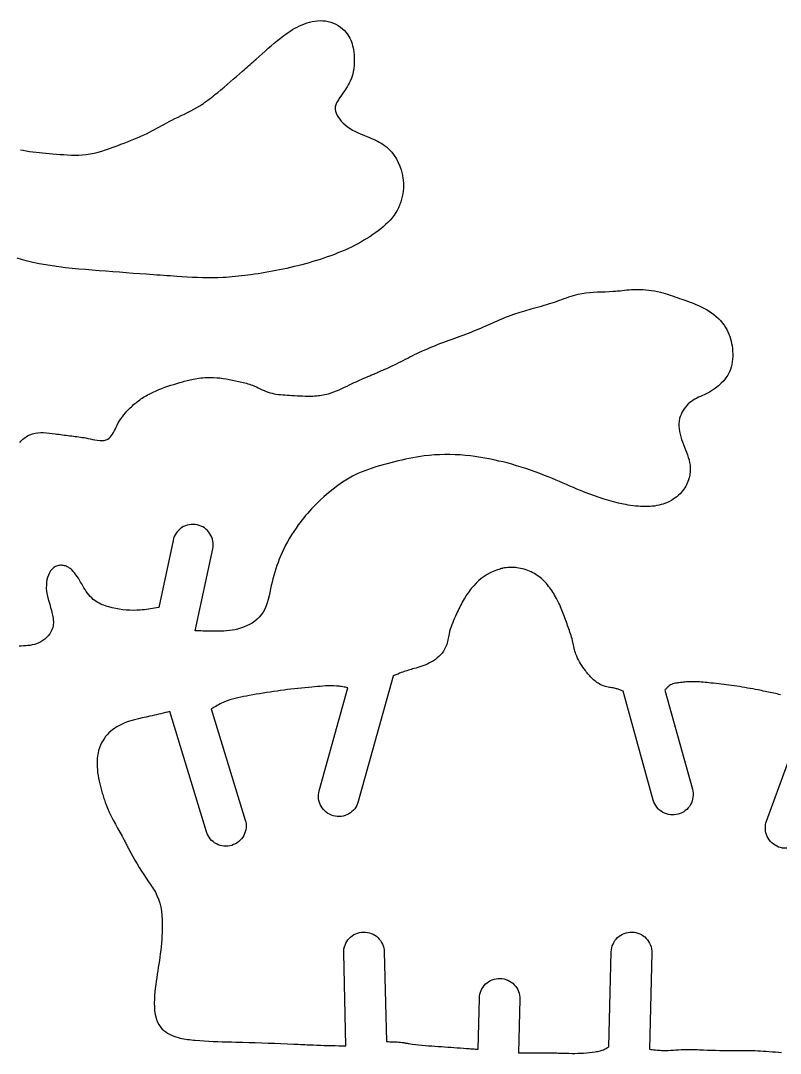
# Model space of a CAD drawing. Extents: x 0 to 940, y 0 to 559.
# Drawn here: x 225.1 to 337.7, y 387.7 to 540.6 of the extents above; entities that cross this region are included whole.
import ezdxf

# ---------------------------------------------------------------- set-up
doc = ezdxf.new("R2010")
doc.units = 0
doc.layers.add('CK_LEVEL_1', color=1, linetype='CONTINUOUS')

msp = doc.modelspace()

# ---------------------------------------------------------------- linework, layer by layer
at = {"layer": 'CK_LEVEL_1'}
msp.add_lwpolyline([(225.09, 521.49), (225.47, 521.41), (225.95, 521.31), (226.43, 521.23), (226.92, 521.17), (227.4, 521.11), (227.89, 521.06), (228.38, 521.01), (228.87, 520.97), (229.36, 520.93), (229.85, 520.89), (230.41, 520.85), (230.96, 520.8), (231.52, 520.76), (232.08, 520.73), (232.64, 520.7), (233.19, 520.69), (233.74, 520.7), (234.29, 520.73), (234.84, 520.79), (235.42, 520.87), (236, 520.99), (236.58, 521.13), (237.15, 521.29), (237.71, 521.47), (238.28, 521.67), (238.84, 521.87), (239.41, 522.08), (239.96, 522.3), (240.45, 522.48), (240.93, 522.67), (241.41, 522.85), (241.88, 523.04), (242.36, 523.24), (242.83, 523.44), (243.29, 523.64), (243.76, 523.86), (244.22, 524.08), (244.58, 524.27), (244.95, 524.46), (245.32, 524.66), (245.68, 524.86), (246.05, 525.06), (246.41, 525.26), (246.77, 525.46), (247.14, 525.66), (247.51, 525.85), (247.98, 526.09), (248.45, 526.32), (248.92, 526.55), (249.39, 526.77), (249.86, 527), (250.33, 527.24), (250.79, 527.48), (251.24, 527.74), (251.69, 528.01), (251.94, 528.17), (252.19, 528.33), (252.43, 528.51), (252.67, 528.68), (252.91, 528.86), (253.15, 529.04), (253.39, 529.23), (253.62, 529.41), (253.86, 529.6), (254.33, 529.98), (254.79, 530.36), (255.25, 530.75), (255.72, 531.14), (256.17, 531.53), (256.63, 531.92), (257.09, 532.31), (257.54, 532.71), (257.99, 533.1), (258.22, 533.3), (258.44, 533.5), (258.67, 533.7), (258.89, 533.9), (259.12, 534.1), (259.34, 534.31), (259.56, 534.51), (259.79, 534.71), (260.01, 534.91), (260.45, 535.31), (260.9, 535.71), (261.34, 536.11), (261.79, 536.51), (262.24, 536.9), (262.69, 537.29), (263.16, 537.66), (263.62, 538.03), (264.1, 538.39), (264.42, 538.62), (264.75, 538.85), (265.07, 539.07), (265.41, 539.28), (265.75, 539.47), (266.1, 539.66), (266.45, 539.84), (266.81, 540), (267.18, 540.14), (267.56, 540.27), (267.94, 540.38), (268.33, 540.47), (268.72, 540.54), (269.12, 540.59), (269.51, 540.61), (269.91, 540.6), (270.3, 540.56), (270.69, 540.48), (271.07, 540.38), (271.45, 540.24), (271.82, 540.07), (272.17, 539.88), (272.5, 539.65), (272.82, 539.41), (273.11, 539.13), (273.37, 538.84), (273.61, 538.52), (273.76, 538.27), (273.9, 538), (274.03, 537.73), (274.13, 537.45), (274.22, 537.16), (274.3, 536.87), (274.37, 536.57), (274.42, 536.27), (274.47, 535.97), (274.52, 535.47), (274.54, 534.98), (274.54, 534.48), (274.52, 533.99), (274.46, 533.5), (274.38, 533.02), (274.27, 532.55), (274.12, 532.1), (273.95, 531.66), (273.81, 531.37), (273.66, 531.08), (273.49, 530.81), (273.32, 530.53), (273.14, 530.26), (272.95, 529.99), (272.76, 529.72), (272.57, 529.44), (272.38, 529.16), (272.28, 529.02), (272.19, 528.87), (272.1, 528.73), (272.02, 528.58), (271.94, 528.43), (271.87, 528.28), (271.82, 528.13), (271.77, 527.98), (271.74, 527.82), (271.73, 527.51), (271.77, 527.2), (271.87, 526.89), (272.01, 526.58), (272.19, 526.28), (272.4, 525.99), (272.63, 525.71), (272.88, 525.44), (273.15, 525.2), (273.53, 524.9), (273.92, 524.63), (274.31, 524.39), (274.72, 524.18), (275.13, 523.98), (275.55, 523.8), (275.97, 523.63), (276.39, 523.47), (276.82, 523.3), (277.11, 523.17), (277.4, 523.05), (277.69, 522.92), (277.97, 522.78), (278.25, 522.63), (278.53, 522.47), (278.8, 522.3), (279.05, 522.12), (279.3, 521.93), (279.73, 521.54), (280.13, 521.11), (280.48, 520.64), (280.8, 520.14), (281.07, 519.61), (281.31, 519.06), (281.5, 518.5), (281.65, 517.92), (281.76, 517.33), (281.8, 516.93), (281.83, 516.53), (281.83, 516.13), (281.82, 515.74), (281.78, 515.34), (281.73, 514.95), (281.65, 514.56), (281.56, 514.17), (281.45, 513.79), (281.38, 513.6), (281.31, 513.42), (281.24, 513.23), (281.16, 513.05), (281.08, 512.87), (280.99, 512.69), (280.9, 512.51), (280.8, 512.34), (280.7, 512.17), (280.44, 511.78), (280.16, 511.41), (279.85, 511.06), (279.53, 510.72), (279.19, 510.39), (278.84, 510.08), (278.48, 509.78), (278.11, 509.49), (277.73, 509.21), (277.3, 508.91), (276.86, 508.61), (276.42, 508.34), (275.97, 508.07), (275.52, 507.81), (275.06, 507.56), (274.6, 507.32), (274.14, 507.08), (273.67, 506.86), (273.16, 506.63), (272.64, 506.41), (272.12, 506.2), (271.6, 505.99), (271.08, 505.79), (270.55, 505.61), (270.02, 505.42), (269.48, 505.25), (268.95, 505.08), (268.4, 504.91), (267.86, 504.76), (267.31, 504.6), (266.76, 504.45), (266.21, 504.31), (265.66, 504.18), (265.1, 504.05), (264.55, 503.92), (263.99, 503.8), (263.47, 503.7), (262.94, 503.59), (262.42, 503.49), (261.89, 503.4), (261.36, 503.31), (260.83, 503.22), (260.3, 503.13), (259.77, 503.05), (259.24, 502.98), (258.78, 502.91), (258.32, 502.85), (257.86, 502.79), (257.4, 502.74), (256.94, 502.69), (256.48, 502.65), (256.02, 502.61), (255.56, 502.57), (255.1, 502.55), (254.34, 502.52), (253.58, 502.51), (252.83, 502.51), (252.07, 502.52), (251.31, 502.55), (250.56, 502.58), (249.8, 502.62), (249.04, 502.67), (248.28, 502.72), (247.78, 502.75), (247.28, 502.79), (246.78, 502.82), (246.28, 502.86), (245.78, 502.89), (245.28, 502.93), (244.78, 502.96), (244.28, 503), (243.78, 503.04), (242.78, 503.11), (241.77, 503.18), (240.77, 503.25), (239.76, 503.33), (238.76, 503.41), (237.75, 503.48), (236.75, 503.56), (235.74, 503.65), (234.73, 503.73), (233.74, 503.82), (232.76, 503.91), (231.77, 504.02), (230.79, 504.14), (229.8, 504.27), (228.83, 504.43), (227.86, 504.61), (226.9, 504.81), (225.94, 505.05), (225.26, 505.24), (224.59, 505.45)], dxfattribs=at)
for points in [[(225.01, 478.15), (225.15, 478.3), (225.3, 478.46), (225.45, 478.6), (225.61, 478.74), (225.78, 478.86), (225.95, 478.98), (226.12, 479.09), (226.31, 479.19), (226.49, 479.28), (226.87, 479.42), (227.27, 479.51), (227.68, 479.57), (228.09, 479.59), (228.51, 479.59), (228.94, 479.56), (229.37, 479.52), (229.79, 479.47), (230.22, 479.41), (230.5, 479.38), (230.78, 479.34), (231.06, 479.3), (231.33, 479.27), (231.61, 479.23), (231.88, 479.2), (232.15, 479.16), (232.42, 479.13), (232.69, 479.09), (232.95, 479.06), (233.2, 479.03), (233.46, 479), (233.72, 478.97), (233.98, 478.93), (234.25, 478.89), (234.51, 478.85), (234.79, 478.8), (235.06, 478.74), (235.42, 478.67), (235.77, 478.59), (236.13, 478.52), (236.48, 478.46), (236.83, 478.43), (237.16, 478.42), (237.48, 478.44), (237.77, 478.51), (238.04, 478.63), (238.24, 478.77), (238.42, 478.95), (238.58, 479.15), (238.74, 479.38), (238.88, 479.63), (239.02, 479.89), (239.15, 480.16), (239.28, 480.42), (239.41, 480.69), (239.59, 481.03), (239.78, 481.35), (239.98, 481.65), (240.19, 481.95), (240.41, 482.23), (240.63, 482.51), (240.86, 482.77), (241.11, 483.03), (241.36, 483.28), (241.52, 483.43), (241.69, 483.58), (241.86, 483.73), (242.04, 483.88), (242.21, 484.02), (242.39, 484.16), (242.58, 484.3), (242.76, 484.44), (242.95, 484.57), (243.14, 484.69), (243.34, 484.82), (243.54, 484.94), (243.73, 485.05), (243.93, 485.17), (244.14, 485.28), (244.34, 485.38), (244.55, 485.49), (244.75, 485.59), (245.18, 485.78), (245.61, 485.96), (246.04, 486.14), (246.47, 486.3), (246.91, 486.46), (247.36, 486.6), (247.8, 486.74), (248.25, 486.88), (248.7, 487.01), (248.92, 487.07), (249.14, 487.13), (249.36, 487.19), (249.58, 487.25), (249.8, 487.3), (250.02, 487.36), (250.25, 487.41), (250.47, 487.46), (250.69, 487.5), (250.97, 487.55), (251.25, 487.6), (251.54, 487.64), (251.82, 487.68), (252.1, 487.71), (252.39, 487.73), (252.67, 487.75), (252.95, 487.76), (253.24, 487.76), (253.71, 487.75), (254.17, 487.72), (254.64, 487.68), (255.1, 487.62), (255.56, 487.55), (256.02, 487.47), (256.49, 487.38), (256.94, 487.28), (257.4, 487.18), (257.64, 487.13), (257.87, 487.07), (258.1, 487.02), (258.33, 486.96), (258.56, 486.89), (258.79, 486.83), (259.01, 486.76), (259.24, 486.68), (259.46, 486.6), (259.75, 486.48), (260.04, 486.35), (260.33, 486.22), (260.62, 486.08), (260.9, 485.95), (261.19, 485.82), (261.48, 485.7), (261.77, 485.59), (262.07, 485.49), (262.37, 485.41), (262.68, 485.34), (263, 485.29), (263.32, 485.25), (263.64, 485.22), (263.96, 485.19), (264.28, 485.17), (264.6, 485.16), (264.93, 485.14), (265.32, 485.11), (265.71, 485.09), (266.1, 485.06), (266.48, 485.04), (266.87, 485.02), (267.26, 485.01), (267.65, 485), (268.04, 485), (268.42, 485.01), (268.68, 485.02), (268.94, 485.04), (269.19, 485.07), (269.45, 485.1), (269.7, 485.13), (269.96, 485.18), (270.21, 485.23), (270.46, 485.28), (270.71, 485.35), (271.11, 485.47), (271.52, 485.61), (271.92, 485.77), (272.31, 485.94), (272.7, 486.12), (273.09, 486.31), (273.48, 486.49), (273.86, 486.68), (274.25, 486.87), (274.54, 487), (274.83, 487.13), (275.11, 487.26), (275.4, 487.39), (275.69, 487.51), (275.98, 487.64), (276.27, 487.76), (276.56, 487.89), (276.85, 488.01), (277, 488.08), (277.15, 488.14), (277.29, 488.21), (277.44, 488.27), (277.59, 488.34), (277.74, 488.4), (277.88, 488.46), (278.03, 488.53), (278.18, 488.59), (278.47, 488.72), (278.77, 488.85), (279.06, 488.98), (279.36, 489.11), (279.65, 489.25), (279.95, 489.38), (280.24, 489.51), (280.53, 489.65), (280.82, 489.79), (281.15, 489.96), (281.48, 490.12), (281.81, 490.29), (282.14, 490.46), (282.47, 490.64), (282.8, 490.81), (283.13, 490.98), (283.47, 491.14), (283.8, 491.31), (284.19, 491.49), (284.58, 491.67), (284.98, 491.85), (285.38, 492.02), (285.78, 492.19), (286.18, 492.35), (286.58, 492.51), (286.99, 492.67), (287.39, 492.82), (287.8, 492.97), (288.21, 493.12), (288.62, 493.27), (289.03, 493.42), (289.44, 493.56), (289.85, 493.71), (290.26, 493.86), (290.66, 494.01), (291.07, 494.17), (291.47, 494.32), (291.86, 494.48), (292.25, 494.64), (292.64, 494.8), (293.03, 494.96), (293.42, 495.13), (293.81, 495.3), (294.2, 495.47), (294.59, 495.64), (294.99, 495.81), (295.38, 495.99), (295.78, 496.16), (296.18, 496.33), (296.58, 496.5), (296.98, 496.67), (297.38, 496.83), (297.78, 496.98), (298.19, 497.13), (298.51, 497.24), (298.83, 497.35), (299.15, 497.45), (299.48, 497.55), (299.8, 497.64), (300.13, 497.74), (300.45, 497.83), (300.78, 497.92), (301.11, 498.01), (301.5, 498.12), (301.89, 498.23), (302.28, 498.34), (302.68, 498.45), (303.07, 498.57), (303.46, 498.69), (303.85, 498.81), (304.24, 498.93), (304.62, 499.07), (304.96, 499.19), (305.31, 499.31), (305.65, 499.44), (305.99, 499.56), (306.33, 499.68), (306.67, 499.8), (307.01, 499.91), (307.36, 500.01), (307.71, 500.09), (308.27, 500.21), (308.84, 500.29), (309.41, 500.35), (309.99, 500.39), (310.57, 500.42), (311.15, 500.44), (311.73, 500.46), (312.31, 500.48), (312.89, 500.52), (313.23, 500.55), (313.57, 500.58), (313.92, 500.61), (314.26, 500.65), (314.6, 500.68), (314.94, 500.72), (315.28, 500.75), (315.62, 500.77), (315.96, 500.79), (316.4, 500.8), (316.84, 500.8), (317.29, 500.78), (317.73, 500.75), (318.17, 500.7), (318.61, 500.65), (319.04, 500.58), (319.48, 500.49), (319.91, 500.39), (320.27, 500.3), (320.62, 500.2), (320.98, 500.09), (321.33, 499.97), (321.69, 499.85), (322.04, 499.72), (322.39, 499.6), (322.74, 499.47), (323.09, 499.34), (323.51, 499.19), (323.92, 499.04), (324.34, 498.89), (324.75, 498.74), (325.16, 498.57), (325.56, 498.4), (325.96, 498.21), (326.36, 498.01), (326.75, 497.8), (327.12, 497.57), (327.48, 497.33), (327.83, 497.07), (328.17, 496.79), (328.49, 496.49), (328.79, 496.18), (329.08, 495.85), (329.34, 495.51), (329.57, 495.15), (329.75, 494.84), (329.91, 494.51), (330.06, 494.18), (330.18, 493.84), (330.29, 493.49), (330.39, 493.14), (330.46, 492.78), (330.53, 492.42), (330.57, 492.05), (330.61, 491.65), (330.63, 491.25), (330.62, 490.85), (330.6, 490.46), (330.56, 490.07), (330.49, 489.68), (330.4, 489.3), (330.28, 488.93), (330.14, 488.58), (329.89, 488.12), (329.61, 487.68), (329.28, 487.27), (328.91, 486.89), (328.51, 486.53), (328.08, 486.19), (327.63, 485.89), (327.17, 485.6), (326.69, 485.35), (326.41, 485.21), (326.12, 485.08), (325.84, 484.95), (325.56, 484.82), (325.29, 484.68), (325.01, 484.54), (324.75, 484.39), (324.5, 484.22), (324.25, 484.03), (324.02, 483.83), (323.8, 483.61), (323.6, 483.37), (323.41, 483.11), (323.24, 482.84), (323.09, 482.56), (322.96, 482.27), (322.85, 481.98), (322.76, 481.68), (322.69, 481.3), (322.66, 480.91), (322.66, 480.52), (322.69, 480.13), (322.74, 479.74), (322.82, 479.35), (322.92, 478.97), (323.04, 478.58), (323.17, 478.2), (323.31, 477.82), (323.47, 477.43), (323.62, 477.06), (323.77, 476.68), (323.91, 476.3), (324.04, 475.92), (324.15, 475.54), (324.24, 475.15), (324.3, 474.76), (324.32, 474.55), (324.33, 474.34), (324.34, 474.13), (324.33, 473.92), (324.31, 473.71), (324.29, 473.5), (324.25, 473.29), (324.21, 473.08), (324.16, 472.87), (324.08, 472.62), (323.99, 472.37), (323.89, 472.12), (323.78, 471.88), (323.65, 471.65), (323.51, 471.42), (323.36, 471.2), (323.2, 470.99), (323.03, 470.78), (322.81, 470.54), (322.58, 470.32), (322.33, 470.1), (322.08, 469.91), (321.81, 469.72), (321.53, 469.55), (321.25, 469.39), (320.96, 469.25), (320.66, 469.13), (320.34, 469.01), (320.02, 468.92), (319.7, 468.84), (319.37, 468.77), (319.04, 468.72), (318.71, 468.68), (318.37, 468.65), (318.03, 468.64), (317.7, 468.63), (317.33, 468.64), (316.96, 468.65), (316.6, 468.68), (316.23, 468.71), (315.87, 468.75), (315.5, 468.8), (315.14, 468.86), (314.78, 468.92), (314.42, 468.99), (313.7, 469.15), (312.97, 469.33), (312.26, 469.52), (311.55, 469.74), (310.84, 469.97), (310.14, 470.21), (309.44, 470.47), (308.75, 470.74), (308.06, 471.01), (307.54, 471.23), (307.02, 471.45), (306.51, 471.67), (306, 471.89), (305.48, 472.12), (304.97, 472.34), (304.45, 472.56), (303.94, 472.78), (303.42, 472.99), (302.74, 473.26), (302.06, 473.53), (301.37, 473.78), (300.68, 474.02), (299.99, 474.26), (299.29, 474.48), (298.59, 474.69), (297.88, 474.9), (297.18, 475.09), (296.59, 475.24), (295.99, 475.38), (295.4, 475.52), (294.8, 475.65), (294.2, 475.77), (293.6, 475.87), (293, 475.97), (292.39, 476.06), (291.79, 476.14), (291.02, 476.22), (290.26, 476.28), (289.49, 476.32), (288.72, 476.34), (287.95, 476.34), (287.18, 476.32), (286.42, 476.28), (285.65, 476.22), (284.89, 476.13), (284.34, 476.06), (283.79, 475.97), (283.24, 475.87), (282.69, 475.76), (282.15, 475.64), (281.6, 475.52), (281.06, 475.39), (280.51, 475.26), (279.97, 475.12), (279.41, 474.98), (278.85, 474.83), (278.3, 474.67), (277.75, 474.51), (277.2, 474.34), (276.65, 474.15), (276.11, 473.95), (275.58, 473.74), (275.06, 473.51), (274.29, 473.13), (273.54, 472.7), (272.81, 472.25), (272.1, 471.76), (271.4, 471.23), (270.73, 470.69), (270.07, 470.11), (269.44, 469.52), (268.82, 468.91), (268.51, 468.6), (268.21, 468.28), (267.92, 467.96), (267.63, 467.63), (267.34, 467.3), (267.06, 466.97), (266.79, 466.63), (266.52, 466.28), (266.26, 465.93), (265.92, 465.45), (265.58, 464.96), (265.26, 464.46), (264.96, 463.95), (264.66, 463.43), (264.38, 462.9), (264.12, 462.37), (263.86, 461.84), (263.63, 461.3), (263.44, 460.83), (263.26, 460.36), (263.09, 459.89), (262.93, 459.41), (262.78, 458.92), (262.64, 458.44), (262.5, 457.94), (262.38, 457.44), (262.26, 456.94), (262.15, 456.43), (262.04, 455.91), (261.93, 455.4), (261.8, 454.89), (261.65, 454.39), (261.49, 453.91), (261.29, 453.45), (261.05, 453.01), (260.77, 452.6), (260.48, 452.26), (260.16, 451.94), (259.8, 451.65), (259.42, 451.39), (259.01, 451.16), (258.59, 450.95), (258.16, 450.76), (257.71, 450.61), (257.26, 450.48), (256.85, 450.39), (256.45, 450.31), (256.04, 450.26), (255.63, 450.22), (255.22, 450.19), (254.81, 450.18), (254.4, 450.17), (253.99, 450.17), (253.58, 450.17), (253.29, 450.18), (253, 450.18), (252.71, 450.19), (252.42, 450.2), (252.13, 450.2), (251.84, 450.21), (251.55, 450.22), (251.26, 450.23), (250.97, 450.24), (253.57, 462.36, 0.414214), (251.27, 465.93, 0.414214), (247.7, 463.62), (245.57, 453.68), (245.27, 453.63), (244.97, 453.58), (244.66, 453.53), (244.36, 453.48), (244.06, 453.44), (243.75, 453.4), (243.45, 453.36), (243.14, 453.33), (242.84, 453.3), (242.32, 453.27), (241.8, 453.26), (241.28, 453.28), (240.76, 453.31), (240.24, 453.36), (239.72, 453.43), (239.2, 453.52), (238.69, 453.64), (238.18, 453.77), (237.93, 453.84), (237.69, 453.92), (237.45, 454.01), (237.21, 454.1), (236.98, 454.2), (236.76, 454.31), (236.54, 454.43), (236.33, 454.56), (236.12, 454.7), (235.88, 454.89), (235.65, 455.1), (235.44, 455.32), (235.23, 455.56), (235.03, 455.81), (234.85, 456.07), (234.67, 456.33), (234.5, 456.61), (234.33, 456.88), (234.17, 457.17), (234, 457.45), (233.84, 457.73), (233.67, 458.01), (233.5, 458.28), (233.32, 458.54), (233.12, 458.8), (232.91, 459.04), (232.68, 459.26), (232.58, 459.35), (232.47, 459.44), (232.37, 459.52), (232.25, 459.6), (232.14, 459.67), (232.02, 459.73), (231.89, 459.79), (231.77, 459.84), (231.64, 459.88), (231.49, 459.91), (231.34, 459.93), (231.18, 459.94), (231.03, 459.94), (230.88, 459.93), (230.73, 459.9), (230.58, 459.87), (230.44, 459.82), (230.3, 459.76), (230.02, 459.59), (229.77, 459.37), (229.56, 459.11), (229.38, 458.81), (229.23, 458.49), (229.11, 458.14), (229.02, 457.78), (228.96, 457.42), (228.93, 457.06), (228.92, 456.55), (228.97, 456.06), (229.04, 455.58), (229.15, 455.1), (229.28, 454.64), (229.42, 454.17), (229.56, 453.7), (229.69, 453.23), (229.81, 452.75), (229.86, 452.53), (229.9, 452.3), (229.93, 452.07), (229.96, 451.84), (229.97, 451.61), (229.97, 451.38), (229.95, 451.15), (229.92, 450.93), (229.87, 450.71), (229.76, 450.39), (229.61, 450.08), (229.43, 449.78), (229.21, 449.5), (228.96, 449.25), (228.69, 449.01), (228.41, 448.79), (228.1, 448.61), (227.79, 448.45), (227.48, 448.32), (227.17, 448.22), (226.85, 448.14), (226.53, 448.08), (226.2, 448.04), (225.87, 448.01), (225.54, 447.99), (225.21, 447.97), (224.88, 447.97)], [(337.69, 440.76), (337.44, 440.82), (337.19, 440.88), (336.94, 440.94), (336.7, 441), (336.44, 441.05), (336.18, 441.11), (335.93, 441.16), (335.67, 441.22), (335.41, 441.27), (335.15, 441.32), (334.9, 441.37), (334.64, 441.42), (334.38, 441.47), (333.98, 441.54), (333.59, 441.62), (333.2, 441.69), (332.8, 441.76), (332.41, 441.83), (332.01, 441.9), (331.61, 441.97), (331.22, 442.03), (330.82, 442.09), (330.44, 442.14), (330.06, 442.19), (329.68, 442.24), (329.3, 442.29), (328.92, 442.33), (328.54, 442.37), (328.15, 442.42), (327.77, 442.46), (327.39, 442.5), (327.1, 442.53), (326.82, 442.56), (326.54, 442.59), (326.25, 442.62), (325.97, 442.64), (325.68, 442.66), (325.4, 442.68), (325.12, 442.69), (324.84, 442.69), (324.62, 442.69), (324.41, 442.69), (324.2, 442.68), (323.99, 442.67), (323.77, 442.66), (323.56, 442.64), (323.34, 442.62), (323.12, 442.6), (322.9, 442.58), (322.71, 442.55), (322.51, 442.53), (322.32, 442.5), (322.12, 442.46), (321.93, 442.41), (321.75, 442.36), (321.57, 442.29), (321.41, 442.21), (321.25, 442.11), (321.16, 442.05), (321.08, 441.98), (321, 441.91), (320.92, 441.84), (320.85, 441.76), (320.77, 441.68), (320.7, 441.6), (320.63, 441.52), (320.56, 441.43), (324.64, 426.77, -0.414214), (322.55, 423.07, -0.414214), (318.85, 425.16), (314.37, 441.28), (314.25, 441.33), (314.13, 441.38), (314.01, 441.43), (313.88, 441.48), (313.76, 441.53), (313.64, 441.58), (313.51, 441.62), (313.39, 441.66), (313.26, 441.69), (313.08, 441.73), (312.9, 441.77), (312.71, 441.8), (312.52, 441.83), (312.34, 441.86), (312.15, 441.89), (311.96, 441.93), (311.78, 441.97), (311.6, 442.02), (311.41, 442.08), (311.22, 442.16), (311.03, 442.25), (310.85, 442.36), (310.67, 442.47), (310.5, 442.59), (310.33, 442.71), (310.17, 442.84), (310.01, 442.98), (309.86, 443.12), (309.71, 443.26), (309.57, 443.41), (309.44, 443.55), (309.3, 443.71), (309.17, 443.86), (309.05, 444.02), (308.92, 444.18), (308.8, 444.34), (308.61, 444.59), (308.43, 444.85), (308.25, 445.11), (308.08, 445.37), (307.92, 445.64), (307.77, 445.92), (307.63, 446.2), (307.5, 446.48), (307.39, 446.77), (307.32, 446.99), (307.25, 447.21), (307.19, 447.44), (307.14, 447.66), (307.09, 447.89), (307.04, 448.12), (306.99, 448.34), (306.93, 448.57), (306.88, 448.8), (306.81, 449.05), (306.74, 449.29), (306.67, 449.54), (306.59, 449.79), (306.5, 450.03), (306.42, 450.28), (306.33, 450.52), (306.25, 450.76), (306.16, 451.01), (306.07, 451.26), (305.98, 451.52), (305.88, 451.78), (305.79, 452.03), (305.7, 452.29), (305.61, 452.55), (305.51, 452.8), (305.41, 453.06), (305.31, 453.31), (305.21, 453.56), (305.1, 453.81), (304.99, 454.06), (304.87, 454.31), (304.75, 454.55), (304.63, 454.8), (304.5, 455.04), (304.37, 455.28), (304.24, 455.51), (304.1, 455.74), (303.96, 455.96), (303.82, 456.19), (303.67, 456.4), (303.51, 456.62), (303.35, 456.82), (303.19, 457.03), (303.02, 457.23), (302.84, 457.42), (302.66, 457.61), (302.47, 457.79), (302.28, 457.96), (302.08, 458.13), (301.88, 458.29), (301.67, 458.44), (301.45, 458.58), (301.23, 458.71), (301.01, 458.84), (300.76, 458.96), (300.51, 459.08), (300.26, 459.18), (300, 459.27), (299.73, 459.35), (299.47, 459.42), (299.2, 459.48), (298.92, 459.53), (298.65, 459.57), (298.42, 459.59), (298.19, 459.61), (297.96, 459.61), (297.74, 459.61), (297.51, 459.61), (297.28, 459.59), (297.05, 459.57), (296.82, 459.54), (296.6, 459.5), (296.54, 459.49), (296.49, 459.48), (296.43, 459.47), (296.37, 459.45), (296.32, 459.44), (296.26, 459.43), (296.21, 459.41), (296.15, 459.4), (296.1, 459.38), (295.61, 459.23), (295.13, 459.04), (294.67, 458.82), (294.22, 458.56), (293.78, 458.28), (293.37, 457.97), (292.97, 457.64), (292.59, 457.28), (292.24, 456.91), (292.06, 456.7), (291.89, 456.5), (291.72, 456.29), (291.56, 456.07), (291.4, 455.85), (291.25, 455.63), (291.1, 455.41), (290.96, 455.18), (290.82, 454.95), (290.69, 454.71), (290.55, 454.47), (290.42, 454.23), (290.29, 453.98), (290.17, 453.74), (290.04, 453.49), (289.92, 453.24), (289.8, 452.99), (289.69, 452.74), (289.54, 452.42), (289.4, 452.1), (289.26, 451.78), (289.13, 451.46), (289, 451.13), (288.89, 450.81), (288.78, 450.47), (288.68, 450.14), (288.6, 449.8), (288.55, 449.57), (288.5, 449.35), (288.45, 449.12), (288.41, 448.89), (288.36, 448.67), (288.3, 448.45), (288.24, 448.23), (288.17, 448.01), (288.08, 447.8), (287.94, 447.5), (287.76, 447.22), (287.56, 446.94), (287.33, 446.68), (287.09, 446.44), (286.83, 446.21), (286.56, 446), (286.27, 445.8), (285.98, 445.62), (285.7, 445.47), (285.43, 445.34), (285.15, 445.22), (284.86, 445.11), (284.57, 445), (284.28, 444.9), (283.99, 444.81), (283.7, 444.72), (283.4, 444.64), (283.19, 444.58), (282.98, 444.52), (282.77, 444.45), (282.56, 444.39), (282.35, 444.33), (282.14, 444.26), (281.93, 444.19), (281.72, 444.12), (281.51, 444.04), (281.38, 443.99), (281.24, 443.94), (281.11, 443.88), (280.98, 443.83), (280.84, 443.77), (280.71, 443.72), (280.58, 443.66), (280.45, 443.6), (280.31, 443.54), (275.14, 424.93, -0.414214), (271.44, 422.84, -0.414214), (269.35, 426.54), (273.6, 441.8), (273.41, 441.84), (273.23, 441.87), (273.04, 441.9), (272.85, 441.94), (272.67, 441.97), (272.48, 441.99), (272.29, 442.02), (272.11, 442.04), (271.92, 442.06), (271.52, 442.08), (271.11, 442.09), (270.71, 442.09), (270.3, 442.07), (269.9, 442.04), (269.49, 442.01), (269.08, 441.97), (268.68, 441.93), (268.27, 441.89), (267.75, 441.83), (267.24, 441.78), (266.72, 441.73), (266.2, 441.68), (265.68, 441.63), (265.17, 441.57), (264.65, 441.52), (264.14, 441.46), (263.63, 441.39), (263.11, 441.32), (262.59, 441.25), (262.08, 441.17), (261.56, 441.09), (261.05, 441), (260.53, 440.91), (260.01, 440.83), (259.5, 440.73), (258.98, 440.64), (258.56, 440.57), (258.15, 440.49), (257.74, 440.41), (257.32, 440.32), (256.92, 440.23), (256.51, 440.12), (256.11, 440), (255.72, 439.86), (255.33, 439.71), (255.11, 439.61), (254.89, 439.51), (254.67, 439.4), (254.45, 439.28), (254.23, 439.17), (254.02, 439.04), (253.8, 438.92), (253.59, 438.8), (253.37, 438.67), (258.4, 422.21, -0.414214), (256.4, 418.46, -0.414214), (252.65, 420.45), (252.65, 420.45), (247.22, 438.28), (246.89, 438.2), (246.57, 438.12), (246.24, 438.04), (245.91, 437.96), (245.59, 437.89), (245.26, 437.81), (244.93, 437.73), (244.6, 437.66), (244.27, 437.58), (243.7, 437.46), (243.14, 437.34), (242.57, 437.21), (242.01, 437.07), (241.45, 436.91), (240.91, 436.73), (240.37, 436.52), (239.85, 436.28), (239.35, 436), (239.05, 435.8), (238.75, 435.58), (238.47, 435.35), (238.19, 435.1), (237.94, 434.84), (237.7, 434.56), (237.48, 434.26), (237.28, 433.96), (237.1, 433.64), (236.93, 433.28), (236.79, 432.9), (236.67, 432.51), (236.58, 432.11), (236.52, 431.71), (236.47, 431.3), (236.45, 430.89), (236.44, 430.48), (236.46, 430.07), (236.49, 429.65), (236.53, 429.23), (236.59, 428.82), (236.67, 428.4), (236.75, 427.99), (236.84, 427.59), (236.94, 427.18), (237.05, 426.78), (237.16, 426.37), (237.22, 426.17), (237.28, 425.98), (237.33, 425.78), (237.39, 425.58), (237.46, 425.39), (237.52, 425.19), (237.58, 424.99), (237.65, 424.8), (237.72, 424.61), (237.97, 423.99), (238.24, 423.37), (238.54, 422.77), (238.85, 422.18), (239.17, 421.58), (239.49, 420.99), (239.82, 420.41), (240.15, 419.82), (240.46, 419.22), (240.54, 419.07), (240.61, 418.93), (240.69, 418.78), (240.77, 418.63), (240.84, 418.48), (240.92, 418.34), (240.99, 418.19), (241.07, 418.04), (241.14, 417.89), (241.44, 417.34), (241.74, 416.8), (242.05, 416.25), (242.37, 415.72), (242.7, 415.18), (243.03, 414.65), (243.37, 414.13), (243.72, 413.6), (244.07, 413.08), (244.23, 412.86), (244.38, 412.64), (244.52, 412.42), (244.67, 412.2), (244.81, 411.97), (244.95, 411.75), (245.08, 411.52), (245.21, 411.29), (245.32, 411.05), (245.56, 410.49), (245.74, 409.91), (245.89, 409.31), (245.99, 408.7), (246.06, 408.07), (246.1, 407.45), (246.11, 406.81), (246.11, 406.18), (246.08, 405.55), (246.05, 405.01), (246.02, 404.49), (245.97, 403.96), (245.92, 403.44), (245.87, 402.92), (245.8, 402.41), (245.74, 401.89), (245.67, 401.38), (245.59, 400.87), (245.51, 400.37), (245.44, 399.87), (245.36, 399.37), (245.28, 398.86), (245.21, 398.35), (245.14, 397.84), (245.07, 397.31), (245.02, 396.78), (244.97, 396.24), (244.94, 395.67), (244.92, 395.1), (244.93, 394.52), (244.97, 393.96), (245.05, 393.4), (245.18, 392.88), (245.36, 392.37), (245.59, 391.91), (245.89, 391.49), (246.11, 391.25), (246.35, 391.04), (246.61, 390.84), (246.89, 390.66), (247.18, 390.49), (247.49, 390.34), (247.8, 390.21), (248.12, 390.1), (248.45, 390), (248.73, 389.92), (249.01, 389.86), (249.29, 389.8), (249.58, 389.75), (249.86, 389.71), (250.14, 389.68), (250.42, 389.65), (250.71, 389.62), (250.99, 389.6), (251.65, 389.55), (252.32, 389.5), (252.99, 389.46), (253.66, 389.43), (254.33, 389.4), (255, 389.38), (255.67, 389.36), (256.34, 389.34), (257.01, 389.32), (257.97, 389.29), (258.92, 389.27), (259.88, 389.24), (260.83, 389.21), (261.79, 389.18), (262.74, 389.15), (263.69, 389.11), (264.65, 389.07), (265.6, 389.03), (265.92, 389.01), (266.24, 389), (266.56, 388.98), (266.88, 388.96), (267.2, 388.95), (267.53, 388.93), (267.85, 388.92), (268.17, 388.9), (268.49, 388.89), (269.02, 388.87), (269.56, 388.85), (270.1, 388.83), (270.63, 388.82), (271.17, 388.81), (271.71, 388.8), (272.25, 388.79), (272.78, 388.78), (273.32, 388.77), (272.98, 402.54, -0.414214), (275.91, 405.62, -0.414214), (278.98, 402.69), (279.31, 389.39), (279.57, 389.39), (279.83, 389.38), (280.1, 389.38), (280.36, 389.37), (280.62, 389.36), (280.88, 389.35), (281.14, 389.33), (281.4, 389.3), (281.66, 389.27), (281.77, 389.25), (281.88, 389.24), (281.99, 389.22), (282.1, 389.2), (282.21, 389.18), (282.32, 389.16), (282.43, 389.14), (282.54, 389.12), (282.65, 389.11), (283.13, 389.03), (283.61, 388.97), (284.09, 388.91), (284.57, 388.86), (285.06, 388.82), (285.54, 388.78), (286.03, 388.75), (286.51, 388.71), (287, 388.68), (287.46, 388.65), (287.93, 388.62), (288.39, 388.59), (288.85, 388.55), (289.32, 388.52), (289.78, 388.49), (290.25, 388.45), (290.71, 388.42), (291.18, 388.39), (291.37, 388.37), (291.56, 388.36), (291.75, 388.34), (291.94, 388.33), (292.13, 388.31), (292.32, 388.3), (292.51, 388.29), (292.7, 388.27), (292.89, 388.26), (293.08, 395.83, -0.414214), (296.15, 398.75, -0.414214), (299.08, 395.68), (298.88, 387.73), (299.12, 387.73), (299.36, 387.73), (299.6, 387.74), (299.84, 387.74), (300.09, 387.74), (300.33, 387.74), (300.57, 387.74), (300.81, 387.75), (301.05, 387.75), (301.44, 387.75), (301.82, 387.75), (302.21, 387.75), (302.6, 387.74), (302.99, 387.74), (303.38, 387.74), (303.77, 387.73), (304.16, 387.72), (304.55, 387.71), (304.75, 387.7), (304.95, 387.7), (305.15, 387.69), (305.35, 387.69), (305.55, 387.68), (305.75, 387.67), (305.95, 387.67), (306.15, 387.66), (306.35, 387.66), (306.78, 387.65), (307.21, 387.65), (307.65, 387.66), (308.08, 387.67), (308.51, 387.69), (308.95, 387.72), (309.38, 387.76), (309.81, 387.82), (310.25, 387.88), (310.43, 387.91), (310.6, 387.94), (310.78, 387.98), (310.96, 388.02), (311.13, 388.07), (311.3, 388.12), (311.47, 388.19), (311.63, 388.26), (311.79, 388.33), (311.85, 388.36), (311.9, 388.4), (311.96, 388.43), (312.01, 388.46), (312.07, 388.5), (312.12, 388.53), (312.17, 388.56), (312.23, 388.6), (312.28, 388.64), (312.63, 402.69, -0.414214), (315.7, 405.62, -0.414214), (318.63, 402.54), (318.28, 388.26), (318.5, 388.24), (318.73, 388.21), (318.95, 388.19), (319.18, 388.16), (319.41, 388.14), (319.63, 388.12), (319.86, 388.11), (320.09, 388.09), (320.31, 388.09), (320.69, 388.08), (321.07, 388.09), (321.45, 388.1), (321.83, 388.13), (322.21, 388.15), (322.59, 388.17), (322.97, 388.2), (323.34, 388.22), (323.72, 388.23), (324.01, 388.23), (324.29, 388.23), (324.57, 388.23), (324.86, 388.22), (325.14, 388.21), (325.42, 388.2), (325.71, 388.18), (325.99, 388.17), (326.27, 388.16), (326.87, 388.13), (327.46, 388.11), (328.06, 388.1), (328.66, 388.09), (329.25, 388.08), (329.85, 388.07), (330.44, 388.07), (331.04, 388.07), (331.64, 388.07), (332.03, 388.07), (332.42, 388.07), (332.8, 388.06), (333.19, 388.06), (333.58, 388.05), (333.97, 388.05), (334.36, 388.03), (334.74, 388.02), (335.13, 388), (335.58, 387.97), (336.04, 387.94), (336.49, 387.9), (336.94, 387.86), (337.4, 387.82), (337.85, 387.77)], [(341.27, 420, -0.414214), (337.42, 418.21, -0.414214), (335.64, 422.06), (341.84, 439.04)]]:
    msp.add_lwpolyline(points, format="xyb", dxfattribs=at)

doc.saveas('drawing.dxf')
